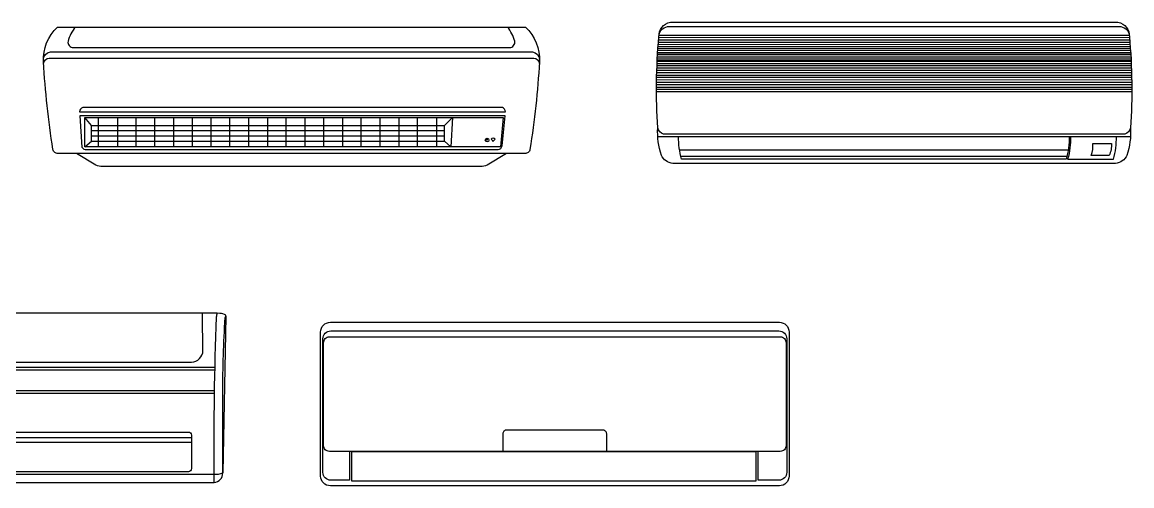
# Model space of a CAD drawing. Header units: millimetres. Extents: x 1291 to 5660, y 748 to 2981.
# Drawn here: x 3855 to 5660, y 748 to 1503 of the extents above; entities that cross this region are included whole.
import ezdxf

# ---------------------------------------------------------------- set-up
doc = ezdxf.new("R2010")
doc.units = ezdxf.units.MM

msp = doc.modelspace()

# ---------------------------------------------------------------- linework, layer by layer
for p, q in [((4890.9, 1481.6), (5655.8, 1481.6)), ((4889.4, 1463.3), (5657.3, 1463.4)), ((4889.7, 1466.7), (5657, 1466.8)), ((4890, 1470.3), (5656.7, 1470.3)), ((4890.3, 1474.2), (5656.4, 1474.2)), ((4890.7, 1478.1), (5656, 1478.2)), ((4888.2, 1444.9), (5658.5, 1444.9)), ((4888.4, 1447.7), (5658.3, 1447.8)), ((4888.6, 1451), (5658.1, 1451)), ((4888.8, 1453.6), (5657.9, 1453.6)), ((4889, 1456.9), (5657.7, 1457)), ((4889.2, 1460.1), (5657.5, 1460.2)), ((4887.5, 1428.5), (5659.2, 1428.5)), ((4887.6, 1432.2), (5659.1, 1432.3)), ((4887.8, 1435.7), (5658.9, 1435.8)), ((4888, 1439.1), (5658.7, 1439.2)), ((4888.1, 1441.7), (5658.6, 1441.7)), ((4886.8, 1413.3), (5659.7, 1413.3)), ((4886.9, 1409.2), (5659.8, 1409.3)), ((4887.1, 1416.7), (5659.6, 1416.8)), ((4887.2, 1420.8), (5659.5, 1420.9)), ((4887.3, 1424.6), (5659.4, 1424.7)), ((4886.8, 1401.1), (5659.9, 1401.2)), ((4886.8, 1397.2), (5659.9, 1397.2)), ((4886.8, 1393.5), (5659.9, 1393.5)), ((4886.8, 1390.1), (5659.9, 1390.2)), ((4886.9, 1405.2), (5659.8, 1405.2)), ((4888.9, 1316.8), (5657.8, 1316.8))]:
    msp.add_line(p, q)
for points in [[(4890.7, 1478.8, -0.375477), (4909.4, 1502.8), (5637.3, 1502.8, -0.375477), (5656, 1478.8)], [(3941.6, 1494.9, 0.104184), (3929.6, 1471.7, 0.456185), (3938.2, 1461.5), (4647.8, 1461.5, 0.456185), (4656.4, 1471.7, 0.104184), (4644.4, 1494.9)], [(3889.5, 1442.1, -0.376378), (3900.9, 1454.4), (4685.1, 1454.4, -0.376378), (4696.5, 1442.1)], [(3889.8, 1435.3, -0.351027), (3898.8, 1444.5), (4687.2, 1444.5, -0.351027), (4696.2, 1435.3)], [(3948.5, 1357.1), (4641.1, 1357.1, 0.296743), (4636.1, 1363.8), (3953.4, 1363.8, 0.37232), (3948.5, 1357.1)], [(3959.5, 1295.3), (4629.3, 1295.3, 0.317918), (4635.7, 1301.4), (4640.5, 1350.1), (3949, 1350.1), (3952.3, 1299.6, 0.345226), (3959.5, 1295.3)], [(5657.9, 1330.7, -0.089964), (5652, 1286, -0.261952), (5633.3, 1272.8), (4913.4, 1272.8, -0.261952), (4894.7, 1286, -0.089964), (4888.8, 1330.7)], [(5558.1, 1316.8, -0.074232), (5553.2, 1279.7), (4927.6, 1279.7, -0.074232), (4922.7, 1316.8)], [(5560.4, 1316.8, -0.074232), (5555.5, 1279.7), (5630, 1279.7, 0.074232), (5634.9, 1316.8)], [(5596.4, 1305.5), (5626.8, 1305.5, -0.130818), (5622.9, 1285.9), (5594, 1285.9, 0.113813), (5596.4, 1305.5)], [(4642.8, 1289.3), (4611.1, 1270.2, -0.147504), (4600.5, 1268), (3985.5, 1268, -0.147504), (3974.9, 1270.2), (3943.2, 1289.3)], [(4186.4, 1025.8, 0.137024), (4176.3, 1028.7), (4172.2, 1029), (3374.7, 1029, 0.117354), (3360.4, 1025.8), (3360.5, 1023.9), (3361.6, 1021.9, -0.016774), (3365.4, 900.1), (3365.4, 769, 0.375381), (3379.7, 753.5), (4167.2, 753.5, 0.38671), (4181.4, 769), (4181.4, 900, -0.01697), (4185.2, 1021.8), (4186.4, 1024), (4186.4, 1025.8)], [(3398.5, 1029), (3398.5, 964.5, 0.375718), (3420, 949.5), (4126.8, 949.5, 0.381755), (4148.6, 964.5), (4148.3, 1029)], [(4172.2, 1029, 0.069568), (4170.6, 1022.8, 0.011899), (4167, 766.8), (4167, 753.5)], [(3360.5, 1023.9), (3365.4, 769, 0.105051), (3379.8, 766.8), (4167, 766.8, 0.10035), (4181.4, 769)], [(4387.6, 803.9), (4387.6, 757.2), (4357, 757.2, -0.414214), (4344.3, 769.9), (4344.3, 987.6, -0.414214), (4357, 1000.3), (5085.9, 1000.3, -0.414214), (5098.6, 987.6), (5098.6, 769.9, -0.414214), (5085.9, 757.2), (5052.1, 757.2), (5052.1, 804.1)], [(4805.8, 804.1), (4805.8, 832.5, 0.414214), (4799.4, 838.9), (4643.1, 838.9, 0.414214), (4636.8, 832.5), (4636.8, 804.1)]]:
    msp.add_lwpolyline(points, format="xyb")
for points in [[(4673.5, 1494.9, -0.221823), (4696.4, 1438.2, -0.024313), (4681, 1295.7, -0.435652), (4672.6, 1289.3), (3913.5, 1289.3, -0.435652), (3905.1, 1295.7, -0.024313), (3889.7, 1438.2, -0.221823), (3912.5, 1494.9)], [(5648.7, 1320.3), (4898, 1320.3, -0.249569), (4888.8, 1330.7, -0.038784), (4890.7, 1478.8, -0.372997), (4904.8, 1495.7), (5641.9, 1495.7, -0.372997), (5656, 1478.8, -0.038784), (5657.9, 1330.7, -0.249569)], [(4617.6, 1312.4), (4620.9, 1309.3), (4624.1, 1312.4, 0.430196)], [(4356.3, 1014.3), (5086.6, 1014.3, -0.414214), (5102.4, 998.4), (5102.4, 763.9, -0.414214), (5086.6, 748.1), (4356.3, 748.1, -0.414214), (4340.4, 763.9), (4340.4, 998.4, -0.414214)], [(4354.8, 990.7), (5088.1, 990.7, -0.414214), (5097.6, 981.2), (5097.6, 813.6, -0.414214), (5088.1, 804.1), (4354.8, 804.1, -0.414214), (4345.3, 813.6), (4345.3, 981.2, -0.414214)], [(3421.5, 835.6), (4125.4, 835.6, -0.414214), (4130.4, 830.6), (4130.4, 776, -0.414214), (4125.4, 771), (3421.5, 771, -0.414214), (3416.5, 776), (3416.5, 830.6, -0.414214)]]:
    msp.add_lwpolyline(points, format="xyb", close=True)
for points in [[(3956.9, 1299.9), (3967.5, 1309), (3967.5, 1334.7), (3956.9, 1347.9), (4637.3, 1347.9), (4632.8, 1299.9), (3956.9, 1299.9), (3956.9, 1347.9)], [(3978.7, 1345.8), (3978.7, 1300.7)], [(4010, 1345.8), (4010, 1300.7)], [(4039.9, 1345.8), (4039.9, 1300.7)], [(4070.4, 1345.8), (4070.4, 1300.7)], [(4101.4, 1345.8), (4101.4, 1300.7)], [(4131.6, 1345.8), (4131.6, 1300.7)], [(4161.7, 1345.8), (4161.7, 1300.7)], [(4192.4, 1345.8), (4192.4, 1300.7)], [(4223.2, 1345.8), (4223.2, 1300.7)], [(4253.8, 1345.8), (4253.8, 1300.7)], [(4283.9, 1345.8), (4283.9, 1300.7)], [(4314.9, 1345.8), (4314.9, 1300.7)], [(4345.3, 1345.8), (4345.3, 1300.7)], [(4375.8, 1345.8), (4375.8, 1300.7)], [(4406.1, 1345.8), (4406.1, 1300.7)], [(4436.9, 1345.8), (4436.9, 1300.7)], [(4467.4, 1345.8), (4467.4, 1300.7)], [(4497.6, 1345.8), (4497.6, 1300.7)], [(4528.8, 1345.8), (4528.8, 1300.7)], [(3967.5, 1334.7), (4541.9, 1334.7)], [(3967.5, 1326.5), (4541.9, 1326.5)], [(3967.5, 1317.6), (4541.9, 1317.6)], [(3967.5, 1309), (4541.9, 1309)], [(4611.2, 1313.9), (4611.2, 1310.9), (4608.2, 1310.9)], [(4924.2, 1294.9), (5556.5, 1294.9)], [(4926.3, 1284.5), (5554.4, 1284.5)], [(4186.4, 1024), (4181.4, 769)], [(4168.1, 940.6), (3378.9, 940.6)], [(3379, 936.8), (4168, 936.8)], [(4167.4, 902.8), (3379.6, 902.8)], [(3379.7, 899), (4167.3, 899)], [(3416.5, 826.9), (4130.4, 826.9)], [(3416.5, 819.1), (4130.4, 819.1)]]:
    msp.add_lwpolyline(points)
for points in [[(4552.3, 1299.9), (4541.9, 1309), (4541.9, 1334.7), (4555.1, 1347.9)], [(4391.3, 803.7), (5048.6, 803.7), (5048.6, 755.6), (4391.3, 755.6)]]:
    msp.add_lwpolyline(points, close=True)
for centre, radius in [((4611.2, 1310.9), 3.01), ((4620.9, 1309.3), 0.548)]:
    msp.add_circle(centre, radius)

doc.saveas('drawing.dxf')
